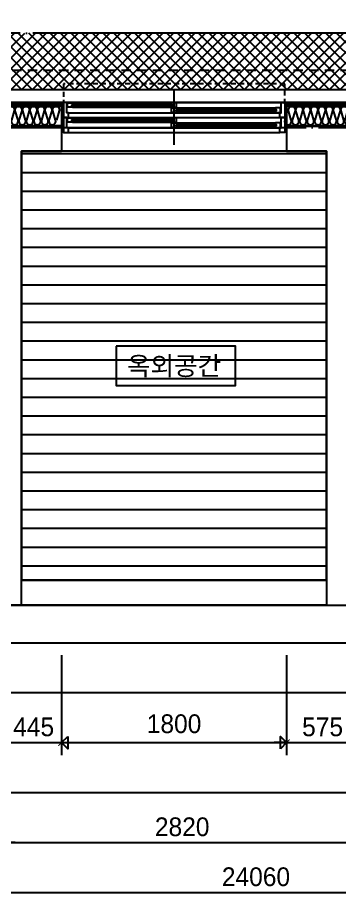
# Model space of a CAD drawing. Header units: millimetres. Extents: x -24416 to 92204, y -190080 to 23760.
# Drawn here: x 19229 to 21803, y -120941 to -113935 of the extents above; entities that cross this region are included whole.
import ezdxf
from ezdxf.enums import TextEntityAlignment as Align

# ---------------------------------------------------------------- set-up
doc = ezdxf.new("R2010")
doc.units = ezdxf.units.MM
doc.header["$LTSCALE"] = 50
for name, pattern in [('AUDIT_D_220706163347-0', [0]), ('CEN', [62, 60, -1, 0, -1]), ('H', [1.3, 0.8, -0.5]), ('HID', [2.5, 1.5, -1])]:
    doc.linetypes.add(name, pattern=pattern)
doc.layers.get('defpoints').update_dxf_attribs({"color": 139})
for name, color, linetype, plot in [('AA-CEN', 1, 'CEN', False), ('Defpoint', 135, 'Continuous', False), ('MC', 135, 'Continuous', False)]:
    doc.layers.add(name, color=color, linetype=linetype, plot=plot)
for name, color, linetype in [('AA-XXXX-DIMS', 7, 'Continuous'), ('AA-단열-바닥-욕실', 30, 'Continuous'), ('ARDM', 7, 'Continuous'), ('CEN_CON', 1, 'CEN'), ('CEN_WALL', 12, 'CEN'), ('CONC', 2, 'Continuous'), ('dan1', 7, 'HID'), ('DIM', 7, 'AUDIT_D_220706163347-0'), ('ELE3_CON', 7, 'Continuous'), ('ELE4', 4, 'Continuous'), ('HAT', 9, 'Continuous'), ('INS', 252, 'Continuous'), ('INSUL', 8, 'Continuous'), ('WAL_DRY', 7, 'Continuous'), ('WIN', 4, 'Continuous'), ('실명', 3, 'AUDIT_D_220706163347-0'), ('실명박스', 7, 'AUDIT_D_220706163347-0'), ('커튼박스', 6, 'Continuous')]:
    doc.layers.add(name, color=color, linetype=linetype)
doc.styles.add('HAUD01', font='Dotum.ttf')
doc.styles.add('맑은고딕', font='malgun.ttf', dxfattribs={"width": 0.9})
doc.dimstyles.new('DIM-50', dxfattribs={"dimscale": 50, "dimtxt": 3, "dimasz": 1, "dimexe": 2, "dimexo": 2, "dimgap": 1, "dimtad": 1, "dimdec": 0, "dimzin": 0, "dimdsep": 46, "dimtxsty": '맑은고딕', "dimblk1": 'DIMDOT', "dimblk2": 'DIMDOT', "dimsah": 1, "dimcen": 0.09, "dimdle": 2, "dimclrd": 7, "dimclre": 7, "dimclrt": 3, "dimadec": 0, "dimazin": 0, "dimtfac": 1, "dimtdec": 0, "dimtix": 1, "dimtmove": 2, "dimatfit": 3, "dimldrblk": 'DIMDOT', "dimfxl": 1, "dimtolj": 1, "dimtzin": 0, "dimarcsym": 0})
doc.dimstyles.new('MCDIM-50', dxfattribs={"dimscale": 50, "dimtxt": 3, "dimasz": 1, "dimexe": 2, "dimexo": 2, "dimgap": 1, "dimtad": 1, "dimdec": 0, "dimzin": 0, "dimdsep": 46, "dimtxsty": '맑은고딕', "dimblk1": 'ARCHTICK', "dimblk2": 'ARCHTICK', "dimsah": 1, "dimcen": 0.09, "dimdle": 2, "dimclrd": 7, "dimclre": 7, "dimclrt": 3, "dimadec": 0, "dimazin": 0, "dimtfac": 1, "dimtdec": 0, "dimtix": 1, "dimtmove": 2, "dimatfit": 3, "dimldrblk": 'ARCHTICK', "dimfxl": 1, "dimtolj": 1, "dimtzin": 0, "dimarcsym": 0})
doc.dimstyles.new('외부100-win', dxfattribs={"dimscale": 50, "dimtxt": 3, "dimasz": 1, "dimexe": 2, "dimexo": 2.5, "dimgap": 1.5, "dimtad": 1, "dimdec": 0, "dimzin": 0, "dimdsep": 46, "dimtxsty": '맑은고딕', "dimblk": 'DO2-2', "dimblk1": 'DO2-2', "dimblk2": 'DIMDOT', "dimcen": 0.09, "dimdle": 2, "dimclrd": 7, "dimclre": 7, "dimclrt": 3, "dimadec": 0, "dimazin": 0, "dimtfac": 1, "dimtdec": 0, "dimtix": 1, "dimtmove": 2, "dimatfit": 3, "dimldrblk": 'DO2-2', "dimfxl": 1, "dimtolj": 1, "dimtzin": 0, "dimarcsym": 0})

# ---------------------------------------------------------------- blocks, each defined once
blk = doc.blocks.new('WIN_이중창_1800')
at = {"layer": 'Defpoint'}
for p, q in [((-15, 240), (-15, 0)), ((1785, 240), (1785, 0))]:
    blk.add_line(p, q, dxfattribs=at)
at = {"layer": 'WIN'}
blk.add_line((885, -100), (885, 340), dxfattribs=at)
at = {"layer": 'WIN', "color": 8}
for p, q in [((1742, 240), (28, 240)), ((1697, 237), (905, 237)), ((1730, 158), (40, 158)), ((865, 196), (73, 196)), ((865, 161), (73, 161)), ((1697, 202), (905, 202)), ((1730, 120), (40, 120)), ((865, 76), (73, 76)), ((1697, 117), (905, 117)), ((1697, 82), (905, 82)), ((1730, 38), (40, 38)), ((1730, 0), (40, 0)), ((865, 41), (73, 41))]:
    blk.add_line(p, q, dxfattribs=at)
at = {"layer": 'WIN'}
for points in [[(40, 158), (28, 158), (28, 240), (0, 240), (0, 120), (40, 120), (40, 158)], [(905, 216.5), (905, 202), (865, 202), (865, 237), (905, 237), (905, 222.5)], [(1704, 222.5), (1704, 216.5), (898, 216.5), (898, 222.5), (1704, 222.5)], [(1697, 216.5), (1697, 202), (1737, 202), (1737, 237), (1697, 237), (1697, 222.5)], [(1730, 158), (1742, 158), (1742, 240), (1770, 240), (1770, 120), (1730, 120), (1730, 158)], [(73, 175.5), (73, 161), (33, 161), (33, 196), (73, 196), (73, 181.5)], [(872, 181.5), (872, 175.5), (66, 175.5), (66, 181.5), (872, 181.5)], [(865, 175.5), (865, 161), (905, 161), (905, 196), (865, 196), (865, 181.5)], [(40, 38), (28, 38), (28, 120), (0, 120), (0, 0), (40, 0), (40, 38)], [(73, 55.5), (73, 41), (33, 41), (33, 76), (73, 76), (73, 61.5)], [(905, 96.5), (905, 82), (865, 82), (865, 117), (905, 117), (905, 102.5)], [(865, 55.5), (865, 41), (905, 41), (905, 76), (865, 76), (865, 61.5)], [(1704, 102.5), (1704, 96.5), (898, 96.5), (898, 102.5), (1704, 102.5)], [(1697, 96.5), (1697, 82), (1737, 82), (1737, 117), (1697, 117), (1697, 102.5)], [(1730, 38), (1742, 38), (1742, 120), (1770, 120), (1770, 0), (1730, 0), (1730, 38)], [(872, 61.5), (872, 55.5), (66, 55.5), (66, 61.5), (872, 61.5)]]:
    blk.add_lwpolyline(points, dxfattribs=at)
blk = doc.blocks.new('DongSinsul_1')
at = {"layer": 'INSUL'}
blk.add_lwpolyline([(0, 0.25, 1.34403), (0.35, 0.25), (0.2, 0.75, -1.34403), (0.55, 0.75), (0.4, 0.25)], format="xyb", dxfattribs=at)
blk = doc.blocks.new('U-121A(기본)', base_point=(-97042.6, -98978.4))
at = {"layer": 'HAT', "ltscale": 100}
h = blk.add_hatch(dxfattribs=at)
h.set_pattern_fill('_USER', color=8, scale=150, pattern_type=0)
h.set_pattern_definition([(0, (-608671.22, -49025.06), (0, 150), [])])
h.paths.add_polyline_path([(-110947.6, -98778.4), (-108507.6, -98778.4), (-108507.6, -95343.4), (-110947.6, -95343.4)])
at = {"layer": 'CEN_CON'}
blk.add_line((-111072.6, -98978.4), (-96437.6, -98978.4), dxfattribs=at)
at = {"layer": 'CEN_WALL'}
blk.add_line((-111672.6, -95153.4), (-108017.6, -95153.4), dxfattribs=at)
at = {"layer": 'CONC'}
for p, q in [((-111197.6, -95143.4), (-110627.6, -95143.4)), ((-110627.6, -95143.4), (-110627.6, -95343.4)), ((-108827.6, -95143.4), (-108307.6, -95143.4)), ((-108827.6, -95143.4), (-108827.6, -95343.4)), ((-110947.6, -98978.4), (-110947.6, -95343.4)), ((-110947.6, -95343.4), (-110627.6, -95343.4)), ((-108827.6, -95343.4), (-108507.6, -95343.4)), ((-108507.6, -95343.4), (-108507.6, -98978.4)), ((-110947.6, -98978.4), (-111657.6, -98978.4)), ((-108507.6, -98978.4), (-107667.6, -98978.4))]:
    blk.add_line(p, q, dxfattribs=at)
at = {"layer": 'dan1'}
blk.add_lwpolyline([(-111647.6, -94693.4), (-107857.6, -94693.4), (-107857.6, -97013.4), (-105407.6, -97013.4)], dxfattribs=at)
at = {"layer": 'ELE3_CON'}
for p, q in [((-108507.6, -98778.4), (-110947.6, -98778.4)), ((-108507.6, -98978.4), (-110947.6, -98978.4))]:
    blk.add_line(p, q, dxfattribs=at)
at = {"layer": 'ELE4'}
blk.add_line((-108827.6, -95343.4), (-110627.6, -95343.4), dxfattribs=at)
at = {"layer": 'HAT', "color": 8, "ltscale": 100}
blk.add_lwpolyline([(-110947.6, -98778.4), (-108507.6, -98778.4), (-108507.6, -95343.4), (-110947.6, -95343.4)], close=True, dxfattribs=at)
at = {"layer": 'INS'}
for p, q in [((-111357.6, -94983.4), (-110612.6, -94983.4)), ((-108842.6, -94983.4), (-108252.6, -94983.4)), ((-111202.6, -95138.4), (-110612.6, -95138.4)), ((-108842.6, -95138.4), (-108302.6, -95138.4))]:
    blk.add_line(p, q, dxfattribs=at)
at = {"layer": 'MC'}
blk.add_line((-105097.6, -94953.4), (-111072.6, -94953.4), dxfattribs=at)
at = {"layer": 'WAL_DRY'}
for p, q in [((-111377.6, -94963.4), (-110612.6, -94963.4)), ((-111367.6, -94973.4), (-110612.6, -94973.4)), ((-108842.6, -94963.4), (-108127.6, -94963.4)), ((-108842.6, -94973.4), (-108137.6, -94973.4))]:
    blk.add_line(p, q, dxfattribs=at)
at = {"layer": '커튼박스', "linetype": 'H'}
blk.add_lwpolyline([(-108842.6, -94963.4), (-108842.6, -94803.4), (-110612.6, -94803.4), (-110612.6, -94963.4)], dxfattribs=at)
at = {"layer": 'INSUL', "xscale": 150, "yscale": 150, "zscale": 150, "rotation": 4.764361866196885e-11, "row_count": 1, "column_count": 9, "row_spacing": 1, "column_spacing": 60}
blk.add_blockref('DongSinsul_1', (-111207.6, -95133.4), dxfattribs=at)
at = {"layer": 'INSUL', "xscale": 150, "yscale": 150, "zscale": 150, "row_count": 1, "column_count": 9, "row_spacing": 1, "column_spacing": 60}
blk.add_blockref('DongSinsul_1', (-108842.6, -95133.4), dxfattribs=at)
at = {"layer": 'WIN', "xscale": -1}
blk.add_blockref('WIN_이중창_1800', (-108842.6, -95193.4), dxfattribs=at)
blk = doc.blocks.new('A$C415C5DAF')
at = {"layer": '실명박스'}
blk.add_lwpolyline([(7533.6, -134945.1), (7533.6, -135257.6), (8486.2, -135257.6), (8486.2, -134945.1)], close=True, dxfattribs=at)
at = {"layer": '실명', "style": 'HAUD01'}
blk.add_text('옥외공간', height=150, dxfattribs=at).set_placement((7995.2, -135100.3), align=Align.MIDDLE)
blk = doc.blocks.new('A$C1CAF0AFA')
at = {"layer": 'HAT'}
h = blk.add_hatch(dxfattribs=at)
h.set_pattern_fill('_USER', color=5, scale=60, angle=45, double=1, pattern_type=0)
h.set_pattern_definition([(45, (0, -23465.964), (-42.426407, 42.426407), []), (135, (0, -23465.964), (-42.426407, -42.426407), [])])
h.paths.add_polyline_path([(19010.6, -138271.7), (21900.6, -138271.7), (21900.6, -140591.7), (29400.6, -140591.7), (29400.6, -140416.7), (33040.6, -140416.7), (33040.6, -139966.7), (29420.6, -139966.7), (29420.6, -140256.7), (29220.6, -140256.7), (29220.6, -139966.7), (28950.6, -139966.7), (28950.6, -140141.7), (25000.6, -140141.7), (25000.6, -140431.7), (24800.6, -140431.7), (24800.6, -140141.7), (22350.6, -140141.7), (22350.6, -137821.7), (18560.6, -137821.7), (18560.6, -140141.7), (13470.6, -140141.7), (13470.6, -140431.7), (13270.6, -140431.7), (13270.6, -140141.7), (9500.6, -140141.7), (9500.6, -134286.7), (12760.6, -134286.7), (12760.6, -135881.7), (13070.6, -135881.7), (13070.6, -135559.2), (13270.6, -135559.2), (13270.6, -135881.7), (19010.6, -135881.7), (19010.6, -135431.7), (13210.6, -135431.7), (13210.6, -133836.7), (9050.6, -133836.7), (9050.6, -140591.7), (19010.6, -140591.7)])
h.paths.add_polyline_path([(19260.6, -135881.7), (19260.6, -135431.7), (21810.6, -135431.7), (21810.6, -135281.7), (23210.6, -135281.7), (23210.6, -135431.7), (25060.6, -135431.7), (25060.6, -133846.7), (28650.6, -133836.7), (28650.6, -134276.7), (33220.6, -134276.7), (33220.6, -137121.7), (33040.6, -137121.7), (33040.6, -137821.7), (32590.6, -137821.7), (32590.6, -136671.7), (32770.6, -136671.7), (32770.6, -134726.7), (29420.6, -134726.7), (29420.6, -134436.7), (29220.6, -134436.7), (29220.6, -134726.7), (28200.6, -134726.7), (28200.6, -134286.7), (25510.6, -134286.7), (25510.6, -135881.7), (25200.6, -135881.7), (25200.6, -135559.2), (25000.6, -135559.2), (25000.6, -135881.7)])
at = {"layer": 'AA-CEN', "color": 4}
blk.add_lwpolyline([(19010.6, -138271.7), (21900.6, -138271.7), (21900.6, -140591.7), (29400.6, -140591.7), (29400.6, -140416.7), (33040.6, -140416.7), (33040.6, -139966.7), (29420.6, -139966.7), (29420.6, -140256.7), (29220.6, -140256.7), (29220.6, -139966.7), (28950.6, -139966.7), (28950.6, -140141.7), (25000.6, -140141.7), (25000.6, -140431.7), (24800.6, -140431.7), (24800.6, -140141.7), (22350.6, -140141.7), (22350.6, -137821.7), (18560.6, -137821.7)], dxfattribs=at)
blk = doc.blocks.new('_ArchTick')
at = {"color": 0, "linetype": 'ByBlock', "const_width": 0.15}
blk.add_lwpolyline([(-0.5, -0.5), (0.5, 0.5)], dxfattribs=at)
blk = doc.blocks.new('*D89')
at = {"layer": 'defpoints', "color": 0, "linetype": 'ByBlock', "transparency": 16777216}
for p in [(22222.4, -142700.7), (22667.4, -142700.7), (22667.4, -143500.7)]:
    blk.add_point(p, dxfattribs=at)
at = {"layer": 'DIM', "color": 7, "linetype": 'ByBlock', "lineweight": -2, "transparency": 16777216}
for p, q in [((22222.4, -142800.7), (22222.4, -143600.7)), ((22667.4, -142800.7), (22667.4, -143600.7)), ((22122.4, -143500.7), (22767.4, -143500.7))]:
    blk.add_line(p, q, dxfattribs=at)
at = {"layer": 'DIM', "color": 7, "linetype": 'ByBlock', "lineweight": -2, "transparency": 16777216, "xscale": 50, "yscale": 50, "zscale": 50, "rotation": 180}
blk.add_blockref('_ArchTick', (22222.4, -143500.7), dxfattribs=at)
at = {"layer": 'DIM', "color": 7, "linetype": 'ByBlock', "lineweight": -2, "transparency": 16777216, "xscale": 50, "yscale": 50, "zscale": 50}
blk.add_blockref('_ArchTick', (22667.4, -143500.7), dxfattribs=at)
at = {"layer": 'DIM', "color": 3, "linetype": 'ByBlock', "transparency": 16777216, "insert": (22444.9, -143375.6), "char_height": 150, "attachment_point": 5, "style": 'HAUD01'}
blk.add_mtext('\\A1;445', dxfattribs=at)
blk = doc.blocks.new('DO2-2')
at = {"layer": 'ARDM'}
blk.add_line((0, 0), (-2, 0), dxfattribs=at)
blk.add_lwpolyline([(-1, -1), (-1, 1), (0, 0)], close=True, dxfattribs=at)
blk = doc.blocks.new('*D90')
at = {"layer": 'defpoints', "color": 0, "linetype": 'ByBlock', "transparency": 16777216}
for p in [(22667.4, -142700.7), (24467.4, -142700.7), (24467.4, -143500.7)]:
    blk.add_point(p, dxfattribs=at)
at = {"layer": 'DIM', "color": 7, "linetype": 'ByBlock', "lineweight": -2, "transparency": 16777216}
for p, q in [((22667.4, -142825.7), (22667.4, -143600.7)), ((24467.4, -142825.7), (24467.4, -143600.7)), ((22717.4, -143500.7), (24417.4, -143500.7))]:
    blk.add_line(p, q, dxfattribs=at)
at = {"layer": 'DIM', "color": 7, "linetype": 'ByBlock', "lineweight": -2, "transparency": 16777216, "xscale": 50, "yscale": 50, "zscale": 50, "rotation": 180}
blk.add_blockref('DO2-2', (22667.4, -143500.7), dxfattribs=at)
at = {"layer": 'DIM', "color": 7, "linetype": 'ByBlock', "lineweight": -2, "transparency": 16777216, "xscale": 50, "yscale": 50, "zscale": 50}
blk.add_blockref('DO2-2', (24467.4, -143500.7), dxfattribs=at)
at = {"layer": 'DIM', "color": 3, "linetype": 'ByBlock', "transparency": 16777216, "insert": (23567.4, -143350.6), "char_height": 150, "attachment_point": 5, "style": 'HAUD01'}
blk.add_mtext('\\A1;1800', dxfattribs=at)
blk = doc.blocks.new('DIMDOT')
at = {"layer": 'AA-XXXX-DIMS'}
for p, q in [((0, -1.5), (0, 1.5)), ((-1.5, 0), (1.5, 0))]:
    blk.add_line(p, q, dxfattribs=at)
for radius in [0.5, 0.25]:
    blk.add_circle((0, 0), radius, dxfattribs=at)
blk = doc.blocks.new('*D91')
at = {"layer": 'defpoints', "color": 0, "linetype": 'ByBlock', "transparency": 16777216}
for p in [(24467.4, -142700.7), (25042.4, -142700.7), (25042.4, -143500.7)]:
    blk.add_point(p, dxfattribs=at)
at = {"layer": 'DIM', "color": 7, "linetype": 'ByBlock', "lineweight": -2, "transparency": 16777216}
for p, q in [((24467.4, -142800.7), (24467.4, -143600.7)), ((25042.4, -142800.7), (25042.4, -143600.7)), ((24367.4, -143500.7), (25142.4, -143500.7))]:
    blk.add_line(p, q, dxfattribs=at)
at = {"layer": 'DIM', "color": 7, "linetype": 'ByBlock', "lineweight": -2, "transparency": 16777216, "xscale": 50, "yscale": 50, "zscale": 50, "rotation": 180}
blk.add_blockref('_ArchTick', (24467.4, -143500.7), dxfattribs=at)
at = {"layer": 'DIM', "color": 7, "linetype": 'ByBlock', "lineweight": -2, "transparency": 16777216, "xscale": 50, "yscale": 50, "zscale": 50}
blk.add_blockref('_ArchTick', (25042.4, -143500.7), dxfattribs=at)
at = {"layer": 'DIM', "color": 3, "linetype": 'ByBlock', "transparency": 16777216, "insert": (24754.9, -143375.6), "char_height": 150, "attachment_point": 5, "style": 'HAUD01'}
blk.add_mtext('\\A1;575', dxfattribs=at)
blk = doc.blocks.new('*D750')
at = {"layer": 'defpoints', "color": 0, "transparency": 16777216}
for p in [(22222.4, -142700.7), (25042.4, -142700.7), (25042.4, -144300.7)]:
    blk.add_point(p, dxfattribs=at)
at = {"layer": 'DIM', "color": 7, "lineweight": -2, "transparency": 16777216}
for p, q in [((22222.4, -142800.7), (22222.4, -144400.7)), ((25042.4, -142800.7), (25042.4, -144400.7)), ((22272.4, -144300.7), (24992.4, -144300.7))]:
    blk.add_line(p, q, dxfattribs=at)
at = {"layer": 'DIM', "color": 7, "lineweight": -2, "transparency": 16777216, "xscale": 50, "yscale": 50, "zscale": 50, "rotation": 180}
blk.add_blockref('DIMDOT', (22222.4, -144300.7), dxfattribs=at)
at = {"layer": 'DIM', "color": 7, "lineweight": -2, "transparency": 16777216, "xscale": 50, "yscale": 50, "zscale": 50}
blk.add_blockref('DIMDOT', (25042.4, -144300.7), dxfattribs=at)
at = {"layer": 'DIM', "color": 3, "transparency": 16777216, "insert": (23632.4, -144175.6), "char_height": 150, "attachment_point": 5, "style": 'HAUD01'}
blk.add_mtext('\\A1;2820', dxfattribs=at)
blk = doc.blocks.new('*D754')
at = {"layer": 'defpoints', "color": 0, "transparency": 16777216}
for p in [(12192.4, -142700.7), (36252.4, -142700.7), (36252.4, -144700.7)]:
    blk.add_point(p, dxfattribs=at)
at = {"layer": 'DIM', "color": 7, "lineweight": -2, "transparency": 16777216}
for p, q in [((12192.4, -142800.7), (12192.4, -144800.7)), ((36252.4, -142800.7), (36252.4, -144800.7)), ((12242.4, -144700.7), (36202.4, -144700.7))]:
    blk.add_line(p, q, dxfattribs=at)
at = {"layer": 'DIM', "color": 7, "lineweight": -2, "transparency": 16777216, "xscale": 50, "yscale": 50, "zscale": 50, "rotation": 180}
blk.add_blockref('DIMDOT', (12192.4, -144700.7), dxfattribs=at)
at = {"layer": 'DIM', "color": 7, "lineweight": -2, "transparency": 16777216, "xscale": 50, "yscale": 50, "zscale": 50}
blk.add_blockref('DIMDOT', (36252.4, -144700.7), dxfattribs=at)
at = {"layer": 'DIM', "color": 3, "transparency": 16777216, "insert": (24222.4, -144575.6), "char_height": 150, "attachment_point": 5, "style": 'HAUD01'}
blk.add_mtext('\\A1;24060', dxfattribs=at)
blk = doc.blocks.new('DIM-1108')
at = {"layer": 'DIM'}
for base, p1, p2, picture, middle in [((36252.4, -144700.7), (12192.4, -142700.7), (36252.4, -142700.7), '*D754', (24222.4, -144575.6)), ((25042.4, -144300.7), (22222.4, -142700.7), (25042.4, -142700.7), '*D750', (23632.4, -144175.6))]:
    dim = blk.add_linear_dim(base=base, p1=p1, p2=p2, angle=180, dimstyle='DIM-50', override={"dimscale": 50, "dimtxsty": 'HAUD01'}, dxfattribs=at)
    dim.commit()
    dim.dimension.update_dxf_attribs({"geometry": picture, "text_midpoint": middle})
at = {"layer": 'DIM', "linetype": 'ByBlock'}
for base, p1, p2, dimstyle, picture, middle in [((22667.4, -143500.7), (22222.4, -142700.7), (22667.4, -142700.7), 'MCDIM-50', '*D89', (22444.9, -143375.6)), ((24467.4, -143500.7), (22667.4, -142700.7), (24467.4, -142700.7), '외부100-win', '*D90', (23567.4, -143350.6)), ((25042.4, -143500.7), (24467.4, -142700.7), (25042.4, -142700.7), 'MCDIM-50', '*D91', (24754.9, -143375.6))]:
    dim = blk.add_linear_dim(base=base, p1=p1, p2=p2, angle=180, dimstyle=dimstyle, override={"dimtxsty": 'HAUD01'}, dxfattribs=at)
    dim.commit()
    dim.dimension.update_dxf_attribs({"geometry": picture, "text_midpoint": middle})

msp = doc.modelspace()

# ---------------------------------------------------------------- linework, layer by layer
at = {"layer": 'defpoints'}
for points in [[(36366.1, -103565.7), (2500.6, -103565.7), (2500.6, -120940.7), (36366.1, -120940.7)], [(35966.1, -103965.7), (2900.6, -103965.7), (2900.6, -120540.7), (35966.1, -120540.7)], [(35566.1, -104365.7), (3300.6, -104365.7), (3300.6, -120140.7), (35566.1, -120140.7)], [(35166.1, -104765.7), (3700.6, -104765.7), (3700.6, -119740.7), (35166.1, -119740.7)], [(34766.1, -105165.7), (4100.6, -105165.7), (4100.6, -119340.7), (34766.1, -119340.7)], [(34366.1, -105565.7), (4500.6, -105565.7), (4500.6, -118940.7), (34366.1, -118940.7)]]:
    msp.add_lwpolyline(points, close=True, dxfattribs=at)

# ---------------------------------------------------------------- block references
for name, p in [('DIM-1108', (-3086.8, 23760)), ('U-121A(기본)', (33165.6, -118640.7))]:
    msp.add_blockref(name, p)
at = {"layer": 'AA-단열-바닥-욕실'}
msp.add_blockref('A$C1CAF0AFA', (0, 23760), dxfattribs=at)
at = {"layer": '실명박스'}
msp.add_blockref('A$C415C5DAF', (12485.4, 18377.1), dxfattribs=at)

doc.saveas('drawing.dxf')
